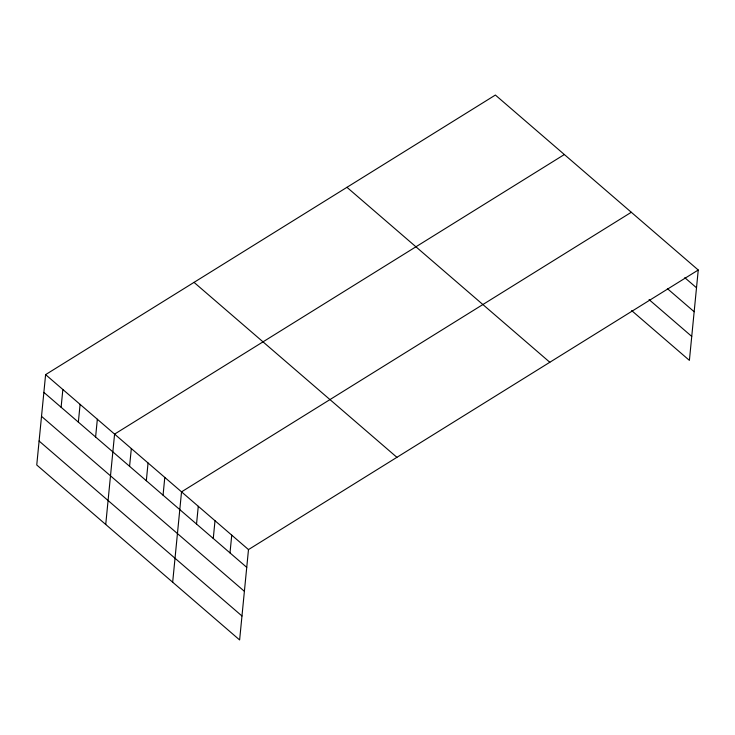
<?xml version="1.0" encoding="UTF-8"?>
<svg xmlns="http://www.w3.org/2000/svg" width="735" height="735" viewBox="0 0 735 735"><rect width="100%" height="100%" fill="white"/><g stroke="black" fill="none" stroke-linecap="round" stroke-linejoin="round"><path stroke-width="1.1" d="M45.607 374.629L36.75 464.989L239.619 639.946L248.485 549.587L698.25 270.011L495.381 95.054L45.607 374.629L248.485 549.587M61.115 407.263L62.852 389.504M78.36 422.138L80.097 404.369M95.605 437.003L97.342 419.244M105.73 524.478L114.586 434.119L564.351 154.534M129.58 466.312L131.326 448.552M146.32 480.745L148.057 462.986M163.06 495.179L164.796 477.419M172.67 582.212L181.536 491.853L631.301 212.277M196.53 524.046L198.275 506.286M213.269 538.479L215.006 520.72M230 552.913L231.745 535.154M698.25 270.011L689.393 360.37L631.65 310.574M684.79 277.674L696.504 287.771M667.38 288.635L694.162 311.732M649.06 299.604L691.736 336.409M346.957 187.315L549.826 362.272M194.031 282.369L396.909 457.326M43.87 392.389L246.739 567.346M41.518 416.35L244.387 591.308M39.102 441.037L241.971 615.994"/></g></svg>
